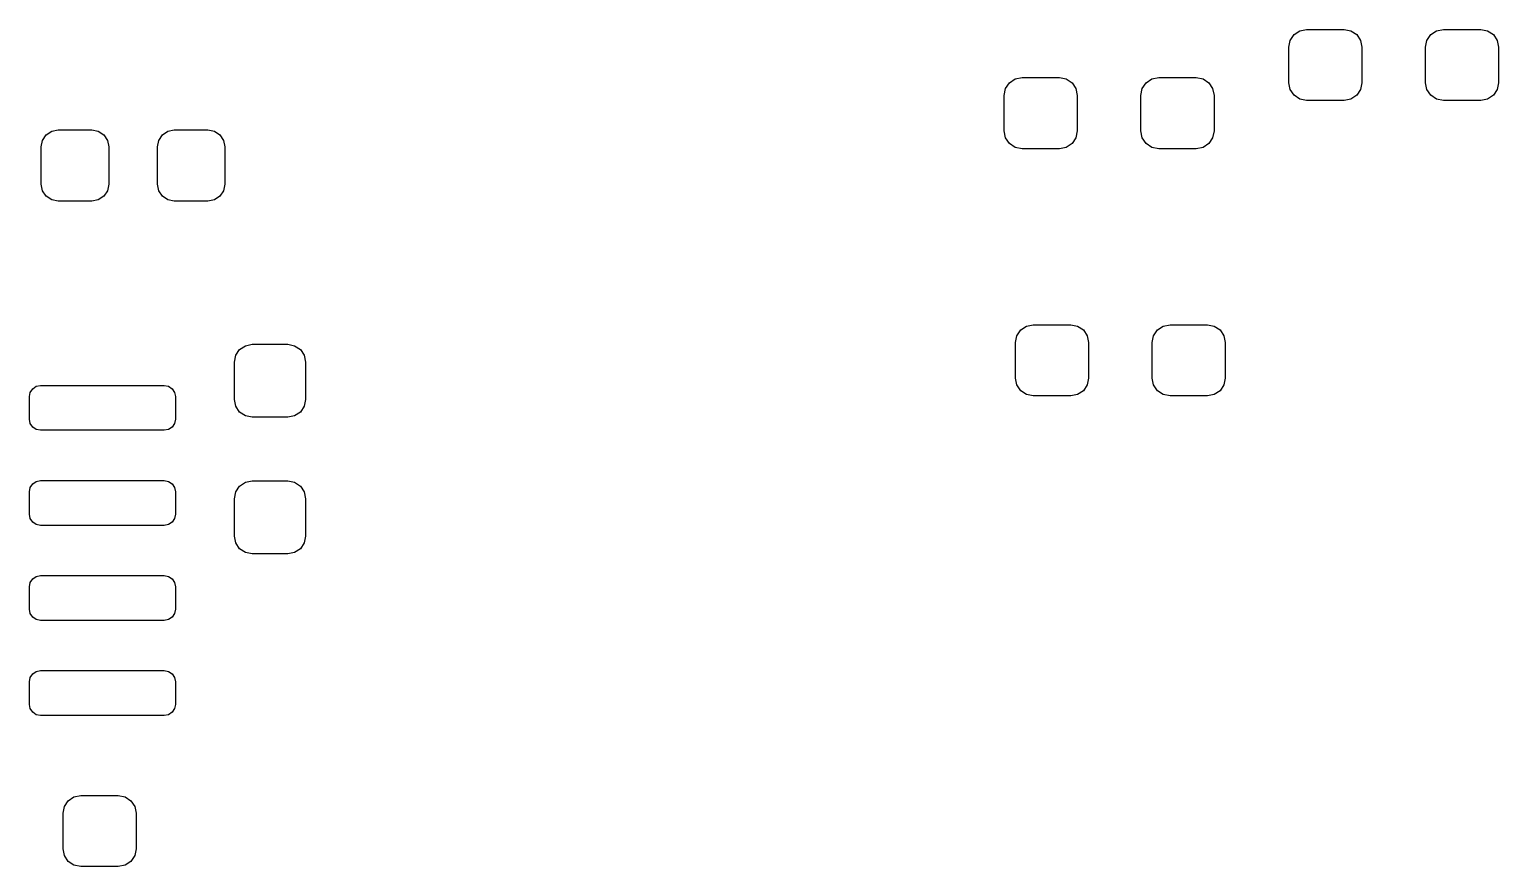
# Model space of a CAD drawing. Header units: inches. Extents: x 0.4 to 23, y -16.1 to -0.4.
# Drawn here: x 10.716 to 11.488, y -8.256 to -7.816 of the extents above; entities that cross this region are included whole.
import ezdxf

# ---------------------------------------------------------------- set-up
doc = ezdxf.new("R2010")
doc.units = ezdxf.units.IN
doc.header["$MEASUREMENT"] = 0
doc.layers.add('F.Paste', color=253, linetype='CONTINUOUS', true_color=0xb4a09a)

msp = doc.modelspace()

# ---------------------------------------------------------------- linework, layer by layer
at = {"layer": 'F.Paste', "linetype": 'CONTINUOUS'}
for p, q in [((11.37866, -7.82172), (11.38069, -7.81868)), ((11.38069, -7.81868), (11.38372, -7.81666)), ((11.38372, -7.81666), (11.3873, -7.81594)), ((11.3873, -7.81594), (11.40699, -7.81594)), ((11.40699, -7.81594), (11.41057, -7.81666)), ((11.41057, -7.81666), (11.4136, -7.81868)), ((11.4136, -7.81868), (11.41563, -7.82172)), ((11.45051, -7.82172), (11.45254, -7.81868)), ((11.45254, -7.81868), (11.45558, -7.81666)), ((11.45558, -7.81666), (11.45915, -7.81594)), ((11.45915, -7.81594), (11.47884, -7.81594)), ((11.47884, -7.81594), (11.48242, -7.81666)), ((11.48242, -7.81666), (11.48545, -7.81868)), ((11.48545, -7.81868), (11.48748, -7.82172)), ((11.37795, -7.8253), (11.37866, -7.82172)), ((11.37795, -7.844), (11.37795, -7.8253)), ((11.41563, -7.82172), (11.41634, -7.8253)), ((11.41634, -7.8253), (11.41634, -7.844)), ((11.4498, -7.8253), (11.45051, -7.82172)), ((11.4498, -7.844), (11.4498, -7.8253)), ((11.48748, -7.82172), (11.48819, -7.8253)), ((11.48819, -7.8253), (11.48819, -7.844)), ((11.22909, -7.84707), (11.23112, -7.84404)), ((11.23112, -7.84404), (11.23415, -7.84201)), ((11.23415, -7.84201), (11.23773, -7.8413)), ((11.23773, -7.8413), (11.25742, -7.8413)), ((11.25742, -7.8413), (11.261, -7.84201)), ((11.261, -7.84201), (11.26403, -7.84404)), ((11.26403, -7.84404), (11.26606, -7.84707)), ((11.30094, -7.84707), (11.30297, -7.84404)), ((11.30297, -7.84404), (11.306, -7.84201)), ((11.306, -7.84201), (11.30958, -7.8413)), ((11.30958, -7.8413), (11.32927, -7.8413)), ((11.32927, -7.8413), (11.33285, -7.84201)), ((11.33285, -7.84201), (11.33588, -7.84404)), ((11.33588, -7.84404), (11.33791, -7.84707)), ((11.37866, -7.84757), (11.37795, -7.844)), ((11.41634, -7.844), (11.41563, -7.84757)), ((11.45051, -7.84757), (11.4498, -7.844)), ((11.48819, -7.844), (11.48748, -7.84757)), ((11.22838, -7.85065), (11.22909, -7.84707)), ((11.22838, -7.86935), (11.22838, -7.85065)), ((11.26606, -7.84707), (11.26677, -7.85065)), ((11.26677, -7.85065), (11.26677, -7.86935)), ((11.30023, -7.85065), (11.30094, -7.84707)), ((11.30023, -7.86935), (11.30023, -7.85065)), ((11.33791, -7.84707), (11.33862, -7.85065)), ((11.33862, -7.85065), (11.33862, -7.86935)), ((11.38069, -7.85061), (11.37866, -7.84757)), ((11.38372, -7.85263), (11.38069, -7.85061)), ((11.4136, -7.85061), (11.41057, -7.85263)), ((11.41563, -7.84757), (11.4136, -7.85061)), ((11.45254, -7.85061), (11.45051, -7.84757)), ((11.45558, -7.85263), (11.45254, -7.85061)), ((11.48545, -7.85061), (11.48242, -7.85263)), ((11.48748, -7.84757), (11.48545, -7.85061)), ((11.3873, -7.85335), (11.38372, -7.85263)), ((11.40699, -7.85335), (11.3873, -7.85335)), ((11.41057, -7.85263), (11.40699, -7.85335)), ((11.45915, -7.85335), (11.45558, -7.85263)), ((11.47884, -7.85335), (11.45915, -7.85335)), ((11.48242, -7.85263), (11.47884, -7.85335)), ((10.72232, -7.87772), (10.72299, -7.87433)), ((10.72299, -7.87433), (10.72491, -7.87145)), ((10.72491, -7.87145), (10.72779, -7.86953)), ((10.72779, -7.86953), (10.73118, -7.86886)), ((10.73118, -7.86886), (10.74889, -7.86886)), ((10.74889, -7.86886), (10.75228, -7.86953)), ((10.75228, -7.86953), (10.75516, -7.87145)), ((10.75516, -7.87145), (10.75708, -7.87433)), ((10.75708, -7.87433), (10.75775, -7.87772)), ((10.78334, -7.87772), (10.78402, -7.87433)), ((10.78402, -7.87433), (10.78594, -7.87145)), ((10.78594, -7.87145), (10.78881, -7.86953)), ((10.78881, -7.86953), (10.7922, -7.86886)), ((10.7922, -7.86886), (10.80992, -7.86886)), ((10.80992, -7.86886), (10.81331, -7.86953)), ((10.81331, -7.86953), (10.81618, -7.87145)), ((10.81618, -7.87145), (10.8181, -7.87433)), ((10.8181, -7.87433), (10.81878, -7.87772)), ((11.22909, -7.87293), (11.22838, -7.86935)), ((11.23112, -7.87596), (11.22909, -7.87293)), ((11.26606, -7.87293), (11.26403, -7.87596)), ((11.26677, -7.86935), (11.26606, -7.87293)), ((11.30094, -7.87293), (11.30023, -7.86935)), ((11.30297, -7.87596), (11.30094, -7.87293)), ((11.33791, -7.87293), (11.33588, -7.87596)), ((11.33862, -7.86935), (11.33791, -7.87293)), ((10.72232, -7.8974), (10.72232, -7.87772)), ((10.75775, -7.87772), (10.75775, -7.8974)), ((10.78334, -7.8974), (10.78334, -7.87772)), ((10.81878, -7.87772), (10.81878, -7.8974)), ((11.23415, -7.87799), (11.23112, -7.87596)), ((11.23773, -7.8787), (11.23415, -7.87799)), ((11.25742, -7.8787), (11.23773, -7.8787)), ((11.261, -7.87799), (11.25742, -7.8787)), ((11.26403, -7.87596), (11.261, -7.87799)), ((11.306, -7.87799), (11.30297, -7.87596)), ((11.30958, -7.8787), (11.306, -7.87799)), ((11.32927, -7.8787), (11.30958, -7.8787)), ((11.33285, -7.87799), (11.32927, -7.8787)), ((11.33588, -7.87596), (11.33285, -7.87799)), ((10.72299, -7.90079), (10.72232, -7.8974)), ((10.75775, -7.8974), (10.75708, -7.90079)), ((10.78402, -7.90079), (10.78334, -7.8974)), ((10.81878, -7.8974), (10.8181, -7.90079)), ((10.72491, -7.90367), (10.72299, -7.90079)), ((10.72779, -7.90559), (10.72491, -7.90367)), ((10.73118, -7.90626), (10.72779, -7.90559)), ((10.74889, -7.90626), (10.73118, -7.90626)), ((10.75228, -7.90559), (10.74889, -7.90626)), ((10.75516, -7.90367), (10.75228, -7.90559)), ((10.75708, -7.90079), (10.75516, -7.90367)), ((10.78594, -7.90367), (10.78402, -7.90079)), ((10.78881, -7.90559), (10.78594, -7.90367)), ((10.7922, -7.90626), (10.78881, -7.90559)), ((10.80992, -7.90626), (10.7922, -7.90626)), ((10.81331, -7.90559), (10.80992, -7.90626)), ((10.81618, -7.90367), (10.81331, -7.90559)), ((10.8181, -7.90079), (10.81618, -7.90367)), ((11.23502, -7.97707), (11.23705, -7.97404)), ((11.23705, -7.97404), (11.24008, -7.97201)), ((11.24008, -7.97201), (11.24366, -7.9713)), ((11.24366, -7.9713), (11.26334, -7.9713)), ((11.26334, -7.9713), (11.26692, -7.97201)), ((11.26692, -7.97201), (11.26995, -7.97404)), ((11.26995, -7.97404), (11.27198, -7.97707)), ((11.30687, -7.97707), (11.3089, -7.97404)), ((11.3089, -7.97404), (11.31193, -7.97201)), ((11.31193, -7.97201), (11.31551, -7.9713)), ((11.31551, -7.9713), (11.33519, -7.9713)), ((11.33519, -7.9713), (11.33877, -7.97201)), ((11.33877, -7.97201), (11.3418, -7.97404)), ((11.3418, -7.97404), (11.34383, -7.97707)), ((10.82656, -7.98431), (10.82959, -7.98229)), ((10.82959, -7.98229), (10.83317, -7.98157)), ((10.83317, -7.98157), (10.85187, -7.98157)), ((10.85187, -7.98157), (10.85545, -7.98229)), ((10.85545, -7.98229), (10.85848, -7.98431)), ((11.23431, -7.98065), (11.23502, -7.97707)), ((11.23431, -7.99935), (11.23431, -7.98065)), ((11.27198, -7.97707), (11.27269, -7.98065)), ((11.27269, -7.98065), (11.27269, -7.99935)), ((11.30616, -7.98065), (11.30687, -7.97707)), ((11.30616, -7.99935), (11.30616, -7.98065)), ((11.34383, -7.97707), (11.34454, -7.98065)), ((11.34454, -7.98065), (11.34454, -7.99935)), ((10.82382, -7.99093), (10.82453, -7.98735)), ((10.82382, -8.01061), (10.82382, -7.99093)), ((10.82453, -7.98735), (10.82656, -7.98431)), ((10.85848, -7.98431), (10.86051, -7.98735)), ((10.86051, -7.98735), (10.86122, -7.99093)), ((10.86122, -7.99093), (10.86122, -8.01061)), ((10.71606, -8.00909), (10.7165, -8.00683)), ((10.7165, -8.00683), (10.71778, -8.00492)), ((10.71778, -8.00492), (10.7197, -8.00364)), ((10.7197, -8.00364), (10.72196, -8.00319)), ((10.72196, -8.00319), (10.78692, -8.00319)), ((10.78692, -8.00319), (10.78918, -8.00364)), ((10.78918, -8.00364), (10.7911, -8.00492)), ((10.7911, -8.00492), (10.79238, -8.00683)), ((10.79238, -8.00683), (10.79283, -8.00909)), ((11.23502, -8.00293), (11.23431, -7.99935)), ((11.23705, -8.00596), (11.23502, -8.00293)), ((11.24008, -8.00799), (11.23705, -8.00596)), ((11.26995, -8.00596), (11.26692, -8.00799)), ((11.27198, -8.00293), (11.26995, -8.00596)), ((11.27269, -7.99935), (11.27198, -8.00293)), ((11.30687, -8.00293), (11.30616, -7.99935)), ((11.3089, -8.00596), (11.30687, -8.00293)), ((11.31193, -8.00799), (11.3089, -8.00596)), ((11.3418, -8.00596), (11.33877, -8.00799)), ((11.34383, -8.00293), (11.3418, -8.00596)), ((11.34454, -7.99935), (11.34383, -8.00293)), ((10.71606, -8.02091), (10.71606, -8.00909)), ((10.79283, -8.00909), (10.79283, -8.02091)), ((10.82453, -8.01419), (10.82382, -8.01061)), ((10.82656, -8.01722), (10.82453, -8.01419)), ((10.86051, -8.01419), (10.85848, -8.01722)), ((10.86122, -8.01061), (10.86051, -8.01419)), ((11.24366, -8.0087), (11.24008, -8.00799)), ((11.26334, -8.0087), (11.24366, -8.0087)), ((11.26692, -8.00799), (11.26334, -8.0087)), ((11.31551, -8.0087), (11.31193, -8.00799)), ((11.33519, -8.0087), (11.31551, -8.0087)), ((11.33877, -8.00799), (11.33519, -8.0087)), ((10.7165, -8.02317), (10.71606, -8.02091)), ((10.79283, -8.02091), (10.79238, -8.02317)), ((10.82959, -8.01925), (10.82656, -8.01722)), ((10.83317, -8.01996), (10.82959, -8.01925)), ((10.85187, -8.01996), (10.83317, -8.01996)), ((10.85545, -8.01925), (10.85187, -8.01996)), ((10.85848, -8.01722), (10.85545, -8.01925)), ((10.71778, -8.02508), (10.7165, -8.02317)), ((10.7197, -8.02636), (10.71778, -8.02508)), ((10.72196, -8.02681), (10.7197, -8.02636)), ((10.78692, -8.02681), (10.72196, -8.02681)), ((10.78918, -8.02636), (10.78692, -8.02681)), ((10.7911, -8.02508), (10.78918, -8.02636)), ((10.79238, -8.02317), (10.7911, -8.02508)), ((10.7197, -8.05364), (10.72196, -8.05319)), ((10.72196, -8.05319), (10.78692, -8.05319)), ((10.78692, -8.05319), (10.78918, -8.05364)), ((10.71606, -8.05909), (10.7165, -8.05683)), ((10.71606, -8.07091), (10.71606, -8.05909)), ((10.7165, -8.05683), (10.71778, -8.05492)), ((10.71778, -8.05492), (10.7197, -8.05364)), ((10.78918, -8.05364), (10.7911, -8.05492)), ((10.7911, -8.05492), (10.79238, -8.05683)), ((10.79238, -8.05683), (10.79283, -8.05909)), ((10.79283, -8.05909), (10.79283, -8.07091)), ((10.82382, -8.06278), (10.82453, -8.0592)), ((10.82453, -8.0592), (10.82656, -8.05616)), ((10.82656, -8.05616), (10.82959, -8.05414)), ((10.82959, -8.05414), (10.83317, -8.05343)), ((10.83317, -8.05343), (10.85187, -8.05343)), ((10.85187, -8.05343), (10.85545, -8.05414)), ((10.85545, -8.05414), (10.85848, -8.05616)), ((10.85848, -8.05616), (10.86051, -8.0592)), ((10.86051, -8.0592), (10.86122, -8.06278)), ((10.82382, -8.08246), (10.82382, -8.06278)), ((10.86122, -8.06278), (10.86122, -8.08246)), ((10.7165, -8.07317), (10.71606, -8.07091)), ((10.71778, -8.07508), (10.7165, -8.07317)), ((10.7197, -8.07636), (10.71778, -8.07508)), ((10.72196, -8.07681), (10.7197, -8.07636)), ((10.78918, -8.07636), (10.78692, -8.07681)), ((10.7911, -8.07508), (10.78918, -8.07636)), ((10.79238, -8.07317), (10.7911, -8.07508)), ((10.79283, -8.07091), (10.79238, -8.07317)), ((10.78692, -8.07681), (10.72196, -8.07681)), ((10.82453, -8.08604), (10.82382, -8.08246)), ((10.86122, -8.08246), (10.86051, -8.08604)), ((10.82656, -8.08907), (10.82453, -8.08604)), ((10.82959, -8.0911), (10.82656, -8.08907)), ((10.83317, -8.09181), (10.82959, -8.0911)), ((10.85187, -8.09181), (10.83317, -8.09181)), ((10.85545, -8.0911), (10.85187, -8.09181)), ((10.85848, -8.08907), (10.85545, -8.0911)), ((10.86051, -8.08604), (10.85848, -8.08907)), ((10.71606, -8.10909), (10.7165, -8.10683)), ((10.7165, -8.10683), (10.71778, -8.10492)), ((10.71778, -8.10492), (10.7197, -8.10364)), ((10.7197, -8.10364), (10.72196, -8.10319)), ((10.72196, -8.10319), (10.78692, -8.10319)), ((10.78692, -8.10319), (10.78918, -8.10364)), ((10.78918, -8.10364), (10.7911, -8.10492)), ((10.7911, -8.10492), (10.79238, -8.10683)), ((10.79238, -8.10683), (10.79283, -8.10909)), ((10.71606, -8.12091), (10.71606, -8.10909)), ((10.79283, -8.10909), (10.79283, -8.12091)), ((10.7165, -8.12317), (10.71606, -8.12091)), ((10.79283, -8.12091), (10.79238, -8.12317)), ((10.71778, -8.12508), (10.7165, -8.12317)), ((10.7197, -8.12636), (10.71778, -8.12508)), ((10.72196, -8.12681), (10.7197, -8.12636)), ((10.78692, -8.12681), (10.72196, -8.12681)), ((10.78918, -8.12636), (10.78692, -8.12681)), ((10.7911, -8.12508), (10.78918, -8.12636)), ((10.79238, -8.12317), (10.7911, -8.12508)), ((10.71778, -8.15492), (10.7197, -8.15364)), ((10.7197, -8.15364), (10.72196, -8.15319)), ((10.72196, -8.15319), (10.78692, -8.15319)), ((10.78692, -8.15319), (10.78918, -8.15364)), ((10.78918, -8.15364), (10.7911, -8.15492)), ((10.71606, -8.15909), (10.7165, -8.15683)), ((10.71606, -8.17091), (10.71606, -8.15909)), ((10.7165, -8.15683), (10.71778, -8.15492)), ((10.7911, -8.15492), (10.79238, -8.15683)), ((10.79238, -8.15683), (10.79283, -8.15909)), ((10.79283, -8.15909), (10.79283, -8.17091)), ((10.7165, -8.17317), (10.71606, -8.17091)), ((10.71778, -8.17508), (10.7165, -8.17317)), ((10.7197, -8.17636), (10.71778, -8.17508)), ((10.72196, -8.17681), (10.7197, -8.17636)), ((10.78692, -8.17681), (10.72196, -8.17681)), ((10.78918, -8.17636), (10.78692, -8.17681)), ((10.7911, -8.17508), (10.78918, -8.17636)), ((10.79238, -8.17317), (10.7911, -8.17508)), ((10.79283, -8.17091), (10.79238, -8.17317)), ((10.73444, -8.22463), (10.73647, -8.2216)), ((10.73647, -8.2216), (10.7395, -8.21957)), ((10.7395, -8.21957), (10.74308, -8.21886)), ((10.74308, -8.21886), (10.76277, -8.21886)), ((10.76277, -8.21886), (10.76635, -8.21957)), ((10.76635, -8.21957), (10.76938, -8.2216)), ((10.76938, -8.2216), (10.77141, -8.22463)), ((10.73373, -8.22821), (10.73444, -8.22463)), ((10.73373, -8.24691), (10.73373, -8.22821)), ((10.77141, -8.22463), (10.77212, -8.22821)), ((10.77212, -8.22821), (10.77212, -8.24691)), ((10.73444, -8.25049), (10.73373, -8.24691)), ((10.73647, -8.25352), (10.73444, -8.25049)), ((10.7395, -8.25555), (10.73647, -8.25352)), ((10.76938, -8.25352), (10.76635, -8.25555)), ((10.77141, -8.25049), (10.76938, -8.25352)), ((10.77212, -8.24691), (10.77141, -8.25049)), ((10.74308, -8.25626), (10.7395, -8.25555)), ((10.76277, -8.25626), (10.74308, -8.25626)), ((10.76635, -8.25555), (10.76277, -8.25626))]:
    msp.add_line(p, q, dxfattribs=at)

doc.saveas('drawing.dxf')
